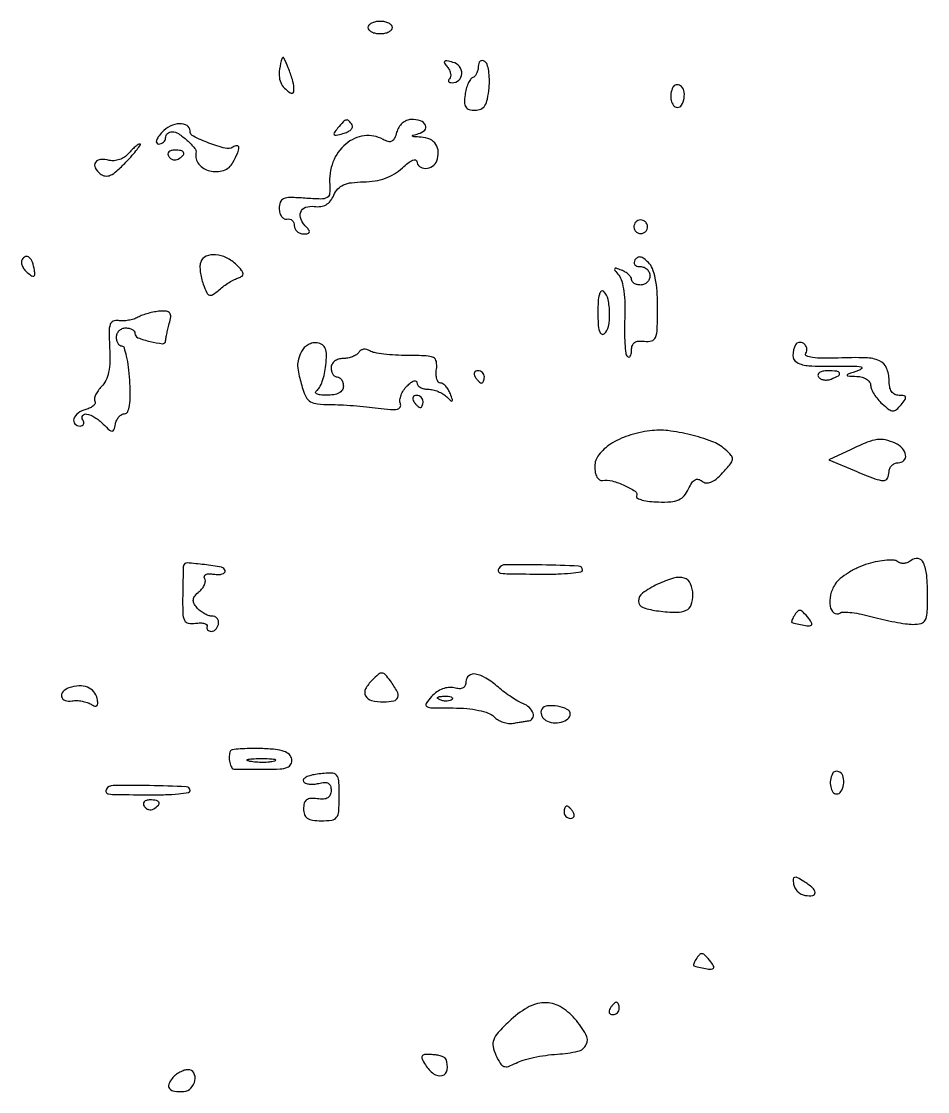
# Model space of a CAD drawing. Extents: x 0 to 5034, y 0 to 2560.
# Drawn here: x 2786.5 to 2934.3, y 0.4 to 175 of the extents above; entities that cross this region are included whole.
import ezdxf

# ---------------------------------------------------------------- set-up
doc = ezdxf.new("R2010")
doc.units = 0

msp = doc.modelspace()

# ---------------------------------------------------------------- linework, layer by layer
for points in [[(2843, 174, 0.191087), (2843.151477, 173.618118, 0.088204), (2843.5875, 173.29375, 0.068025), (2844.234582, 173.073693, 0.048028), (2845, 173, 0.048028), (2845.765418, 173.073693, 0.068025), (2846.4125, 173.29375, 0.088204), (2846.848523, 173.618118, 0.191087), (2847, 174, 0.191087), (2846.848523, 174.381882, 0.088204), (2846.4125, 174.70625, 0.068025), (2845.765418, 174.926307, 0.048028), (2845, 175, 0.048028), (2844.234582, 174.926307, 0.068025), (2843.5875, 174.70625, 0.088204), (2843.151477, 174.381882, 0.191087)], [(2828.993774, 169, 0.031251), (2828.592619, 167.231728, 0.069717), (2828.563172, 165.855688, 0.09234), (2828.898727, 164.778447, 0.098301), (2829.594896, 163.921243, 0.020969), (2830.316309, 163.37192, 0.192893), (2830.692146, 163.284809, 0.329471), (2830.900205, 163.494745, 0.048922), (2830.929715, 164.127555, 0.060801), (2830.688169, 165.512929, 0.021035), (2830.017268, 167.433121, 0.02161), (2829.302469, 169.027711, 0.680986)], [(2855.934173, 167.579316, -0.054018), (2856.286413, 167.047265, -0.069199), (2856.481374, 166.493801, -0.084569), (2856.496919, 166.004648, -0.163543), (2856.324657, 165.657991, 0.096381), (2856.155486, 165.407086, 0.241843), (2856.171232, 165.193285, 0.192895), (2856.366951, 165.047076, 0.065215), (2856.726345, 165, 0.185219), (2857.833047, 165.424528, 0.201128), (2858.323692, 166.463316, 0.181554), (2857.944709, 167.626803, 0.161618), (2856.873653, 168.32279, 0.016255), (2855.886794, 168.546862, 0.218432), (2855.535387, 168.46111, 0.382994), (2855.4894, 168.192919, 0.032767)], [(2861, 167.64235, -0.056954), (2860.932675, 167.053221, -0.059098), (2860.734273, 166.502232, -0.065662), (2860.441599, 166.069645, -0.12357), (2860.095398, 165.833333, 0.159358), (2859.723599, 165.539315, 0.042202), (2859.355062, 164.866757, 0.038407), (2859.044136, 163.988193, 0.031382), (2858.845398, 163.010946, 0.036985), (2858.766348, 161.77652, 0.141227), (2858.985072, 161.04512, 0.181171), (2859.519405, 160.646324, 0.069385), (2860.451996, 160.510946, 0.103133), (2861.416986, 160.706491, 0.151321), (2862.071324, 161.264191, 0.09323), (2862.492734, 162.323333, 0.023913), (2862.760095, 164.155076, 0.028296), (2862.818805, 165.602372, 0.036381), (2862.700776, 166.928568, 0.039552), (2862.443966, 167.975461, 0.17619), (2862.058099, 168.464093, 0.119347), (2861.655593, 168.595697, 0.186818), (2861.310817, 168.492457, 0.153059), (2861.078718, 168.158039, 0.075883)], [(2892.754232, 164.266312, 0.084697), (2892.436116, 163.221291, 0.082939), (2892.479003, 162.121909, 0.104464), (2892.84371, 161.288862, 0.234312), (2893.437328, 160.972506, 0.26629), (2894.162879, 161.360605, 0.1021), (2894.575922, 162.472687, 0.093314), (2894.533019, 163.735512, 0.201974), (2893.980032, 164.512341, 0.086456), (2893.629461, 164.652808, 0.102024), (2893.272696, 164.654687, 0.11056), (2892.965717, 164.518222, 0.11748)], [(2847.686964, 156.91095, -0.041615), (2847.337449, 155.919609, -0.168252), (2846.904322, 155.459797, -0.193165), (2846.319939, 155.401008, -0.057272), (2845.474998, 155.754054, 0.162771), (2842.388582, 156.339611, 0.143661), (2839.38851, 154.997739, 0.125682), (2837.310513, 152.054671, 0.112295), (2836.78357, 148.344383, -0.048086), (2836.7641, 146.904707, -0.245845), (2836.332203, 146.262089, -0.131604), (2835.346878, 146.025952, -0.011398), (2832.745098, 146.154276, 0.013333), (2830.359147, 146.262702, 0.099836), (2829.250644, 146.060683, 0.213644), (2828.714934, 145.50883, 0.093407), (2828.545455, 144.480391, 0.06026), (2828.652109, 143.741336, 0.090721), (2828.931392, 143.155177, 0.119548), (2829.333494, 142.811484, 0.170091), (2829.795455, 142.75, -0.111622), (2830.254565, 142.741881, -0.123741), (2830.646165, 142.534896, -0.117191), (2830.90793, 142.156359, -0.093192), (2831, 141.666667, 0.114247), (2831.11775, 141.158059, 0.100344), (2831.450417, 140.725, 0.093758), (2831.947812, 140.434386, 0.08566), (2832.533333, 140.333333, 0.040869), (2833.182251, 140.386463, 0.243856), (2833.445699, 140.583333, 0.267945), (2833.422886, 140.895595, 0.047255), (2833.033333, 141.366667, -0.089059), (2832.111423, 142.692064, -0.19478), (2832.056312, 143.906305, -0.230072), (2832.839091, 144.679342, -0.116783), (2834.25, 144.812858, 0.066759), (2835.302604, 144.807761, 0.098004), (2836.177476, 145.101439, 0.09659), (2836.883271, 145.710337, 0.063229), (2837.437485, 146.634704, -0.079574), (2838.104167, 147.668848, -0.104626), (2839.008508, 148.329424, -0.07637), (2840.323312, 148.693212, -0.025928), (2842.308086, 148.823688, 0.036373), (2844.184946, 148.986469, 0.047216), (2845.855487, 149.419422, 0.050281), (2847.329362, 150.128534, 0.051365), (2848.620601, 151.113299, -0.024805), (2849.535212, 151.890866, -0.058952), (2850.301052, 152.347045, -0.139223), (2850.787792, 152.417021, -0.375522), (2851, 152.174314, 0.235135), (2851.410132, 151.350412, 0.169175), (2852.40452, 151.02984, 0.13732), (2853.544762, 151.377877, 0.163745), (2854.245704, 152.25, 0.094601), (2854.486684, 153.70842, 0.141794), (2854.09965, 154.930967, 0.140758), (2853.1165, 155.763798, 0.092675), (2851.666667, 156.116001, -0.004697), (2850.501066, 156.189393, -0.225224), (2850.301973, 156.302155, -0.512795), (2850.349118, 156.437471, -0.00818), (2851.262243, 156.691683, 0.129959), (2852.283725, 157.267939, 0.331301), (2852.410556, 158.059617, 0.197571), (2851.574598, 158.763296, 0.077549), (2850.057614, 159, 0.104576), (2849.31692, 158.84337, 0.076537), (2848.607147, 158.388865, 0.072436), (2848.032921, 157.712407, 0.076006)], [(2838.065294, 157.578674, 0.019963), (2837.483502, 156.8178, 0.361312), (2837.506425, 156.533834, 0.255353), (2837.829763, 156.434951, 0.013137), (2838.931602, 156.692364, 0.045875), (2839.675547, 156.961789, 0.080158), (2840.215614, 157.330573, 0.122195), (2840.473271, 157.733869, 0.223332), (2840.429736, 158.11369, 0.050084), (2839.915917, 158.784477, 0.26591), (2839.490578, 158.914775, 0.150095), (2838.990372, 158.628048, 0.014904)], [(2809.438968, 156.932561, 0.028266), (2808.816411, 156.161198, 0.081267), (2808.511772, 155.546871, 0.205957), (2808.552583, 155.170654, 0.270445), (2808.845012, 155, 0.085274), (2809.286066, 155.075772, 0.093604), (2809.660722, 155.29375, 0.100386), (2809.911291, 155.618549, 0.114747), (2810, 156, -0.106313), (2810.082053, 156.381541, -0.099376), (2810.314732, 156.70625, -0.096076), (2810.662416, 156.923923, -0.09221), (2811.071429, 157, -0.147493), (2812.105375, 156.688217, -0.036389), (2813.523162, 155.591281, -0.034103), (2814.747312, 154.33231, -0.228386), (2814.960714, 153.510714, 0.227166), (2815.418627, 151.730799, 0.157736), (2817.208092, 150.610525, 0.142736), (2819.454374, 150.693911, 0.191993), (2820.995961, 151.992454, 0.017191), (2821.770486, 153.567524, 0.108016), (2821.953933, 154.439142, 0.436582), (2821.657172, 154.70998, 0.118058), (2820.976618, 154.485549, -0.205788), (2819.7263, 154.299566, -0.026246), (2817.07892, 155.149708, -0.024476), (2814.545259, 156.257391, -0.28477), (2814, 157.137123, 0.263063), (2813.511392, 158.001545, 0.14773), (2812.30712, 158.307146, 0.101699), (2810.748799, 157.913353, 0.096551)], [(2803.942301, 153.430477, -0.075181), (2803.308711, 152.865752, -0.060285), (2802.488058, 152.461722, -0.061471), (2801.613302, 152.271357, -0.087037), (2800.820852, 152.336597, 0.079265), (2799.396377, 152.476037, 0.233938), (2798.566455, 152.000598, 0.277072), (2798.522837, 151.135352, 0.097269), (2799.341439, 150.131594, 0.141122), (2800.133254, 149.78525, 0.139972), (2800.99078, 149.911521, 0.076273), (2802.046463, 150.598037, 0.019495), (2803.51752, 152.018287, 0.009284), (2804.573937, 153.16275, 0.017874), (2805.369173, 154.124122, 0.017476), (2805.889103, 154.851781, 0.598158), (2805.809536, 155, 0.151465), (2805.513873, 154.908332, 0.024429), (2805.028119, 154.538953, 0.025082), (2804.482407, 154.031443, 0.019697)], [(2810.510081, 152.983688, 0.090427), (2810.820631, 152.639411, 0.095498), (2811.22714, 152.434921, 0.099685), (2811.665803, 152.401101, 0.108373), (2812.069098, 152.542705, 0.050477), (2812.838655, 153.13314, 0.315493), (2812.933879, 153.592818, 0.25701), (2812.519563, 153.914842, 0.039415), (2811.440983, 154, 0.067432), (2810.890269, 153.925389, 0.140899), (2810.524436, 153.701458, 0.190788), (2810.397824, 153.36964, 0.136093)], [(2886.552786, 142.08541, 0.099038), (2886.401684, 141.679226, 0.097945), (2886.417584, 141.244476, 0.097945), (2886.597789, 140.848514, 0.099038), (2886.91459, 140.552786, 0.099038), (2887.320774, 140.401684, 0.097945), (2887.755524, 140.417584, 0.097945), (2888.151486, 140.597789, 0.099038), (2888.447214, 140.91459, 0.099038), (2888.598316, 141.320774, 0.097945), (2888.582416, 141.755524, 0.097945), (2888.402211, 142.151486, 0.099038), (2888.08541, 142.447214, 0.099038), (2887.679226, 142.598316, 0.097945), (2887.244476, 142.582416, 0.097945), (2886.848514, 142.402211, 0.099038)], [(2786.611146, 136.179838, 0.14929), (2786.4922, 135.727586, 0.082515), (2786.608881, 135.163196, 0.069725), (2786.935862, 134.575529, 0.057839), (2787.430717, 134.057499, 0.019148), (2788.164781, 133.494308, 0.231359), (2788.506105, 133.438726, 0.335379), (2788.675915, 133.671466, 0.032229), (2788.615318, 134.415248, 0.04703), (2788.295141, 135.725197, 0.12951), (2787.769411, 136.508192, 0.268114), (2787.174461, 136.62756, 0.174572)], [(2815.73839, 135.75, 0.088055), (2815.615911, 135.105861, 0.031251), (2815.663183, 134.165723, 0.029864), (2815.845648, 133.118051, 0.030925), (2816.150213, 132.112037, 0.020533), (2816.721207, 130.749605, 0.204925), (2817.172518, 130.346838, 0.23698), (2817.734704, 130.42664, 0.02752), (2818.768812, 131.231549, -0.022089), (2819.53309, 131.83987, -0.018204), (2820.397992, 132.421086, -0.018584), (2821.232229, 132.896654, -0.04576), (2821.883929, 133.164155, 0.079369), (2822.491495, 133.462489, 0.283684), (2822.654045, 133.843655, 0.140552), (2822.408217, 134.381065, 0.019279), (2821.5625, 135.294643, 0.081634), (2819.958797, 136.445584, 0.09568), (2818.156456, 136.942079, 0.123018), (2816.629564, 136.685037, 0.201579)], [(2886.559307, 136.095961, 0.118144), (2886.420011, 135.673326, 0.192487), (2886.529082, 135.317129, 0.153493), (2886.884929, 135.079527, 0.071148), (2887.440983, 135, -0.095165), (2888.036055, 134.885705, -0.09695), (2888.542039, 134.559375, -0.098802), (2888.880765, 134.072373, -0.103052), (2889, 133.5, -0.099038), (2888.885486, 132.927543, -0.097945), (2888.559375, 132.440625, -0.097945), (2888.072457, 132.114514, -0.099038), (2887.5, 132, -0.057609), (2886.926285, 132.066322, -0.076852), (2886.440625, 132.262322, -0.095748), (2886.115158, 132.552359, -0.164455), (2886, 132.893011, 0.148172), (2885.882557, 133.280616, 0.058677), (2885.517826, 133.708728, 0.05126), (2884.986565, 134.108853, 0.0442), (2884.358556, 134.415903, 0.012986), (2883.474335, 134.72912, 0.369306), (2883.266484, 134.642934, 0.288224), (2883.289709, 134.388571, 0.010109), (2883.933697, 133.57989, -0.11096), (2884.410649, 132.644907, -0.028651), (2884.738023, 130.973399, -0.026392), (2884.911799, 128.893293, -0.019219), (2884.893561, 126.571911, 0.011937), (2884.844852, 124.399311, 0.016677), (2884.912466, 122.4576, 0.013053), (2885.06209, 120.875007, 0.167807), (2885.31842, 120.348246, 0.208411), (2885.574781, 120.247496, 0.244097), (2885.799786, 120.374929, 0.10678), (2885.953165, 120.777642, 0.037805), (2886, 121.396192, -0.086911), (2886.131763, 122.148502, -0.159937), (2886.51085, 122.632976, -0.132661), (2887.162778, 122.853269, -0.052241), (2888.117447, 122.812858, 0.103446), (2889.277953, 122.881952, 0.238917), (2889.90854, 123.451598, 0.08412), (2890.184921, 124.820345, 0.007526), (2890.242447, 128.339286, 0.017268), (2890.154314, 130.989848, 0.033397), (2889.869905, 133.091018, 0.04254), (2889.404076, 134.673157, 0.103879), (2888.743324, 135.685247, 0.037197), (2888.024903, 136.30405, 0.113179), (2887.438002, 136.56003, 0.177635), (2886.957111, 136.479599, 0.12563)], [(2880.5, 127.535037, 0.014946), (2880.55655, 125.643696, 0.056917), (2880.760086, 124.482319, 0.170447), (2881.100008, 124.011032, 0.337231), (2881.535456, 124.029426, 0.174611), (2882.244056, 125.232364, 0.050761), (2882.42993, 127.40968, 0.050931), (2882.16755, 129.62201, 0.142344), (2881.422373, 130.977627, 0.408755), (2881.053275, 130.981073, 0.136409), (2880.75, 130.466921, 0.049367), (2880.556666, 129.292278, 0.016119)], [(2805.502138, 126.741258, -0.052635), (2804.80851, 126.443874, -0.033304), (2803.951453, 126.240234, -0.033254), (2803.072445, 126.151853, -0.051433), (2802.311766, 126.20446, 0.142915), (2801.463406, 126.108971, 0.219288), (2800.97146, 125.5735, 0.081316), (2800.788279, 124.353571, 0.010948), (2800.879641, 121.753863, -0.021664), (2800.910297, 119.516785, -0.04377), (2800.704541, 117.767782, -0.056756), (2800.261436, 116.421552, -0.08874), (2799.5661, 115.423243, 0.038753), (2798.99626, 114.757493, 0.050995), (2798.59333, 114.067531, 0.061048), (2798.400522, 113.454489, 0.186194), (2798.479561, 113.03307, -0.237948), (2798.509684, 112.685167, -0.116293), (2798.247038, 112.311281, -0.075236), (2797.714689, 111.965025, -0.042703), (2796.988753, 111.70731, 0.097136), (2795.746124, 111.107907, 0.150341), (2795.050196, 110.151907, 0.278451), (2795.22047, 109.362122, 0.206697), (2796.059017, 109, 0.108972), (2796.413961, 109.078288, 0.182303), (2796.6254, 109.29375, 0.161196), (2796.656512, 109.6179, 0.082592), (2796.5, 110, -0.282461), (2796.497922, 110.693389, -0.316129), (2797.101113, 110.956158, -0.090853), (2798.463351, 110.407728, -0.05542), (2799.821429, 109.321407, 0.010058), (2800.87706, 108.307398, 0.188479), (2801.298157, 108.142815, 0.330021), (2801.583549, 108.35421, 0.026367), (2801.823324, 109.321407, -0.064181), (2802.034859, 109.963016, -0.070872), (2802.39732, 110.506513, -0.08032), (2802.849421, 110.872727, -0.131167), (2803.323324, 110.998637, 0.295464), (2803.827983, 111.324548, 0.068176), (2804.128334, 112.343471, 0.040079), (2804.246585, 114.020488, 0.013117), (2804.15745, 116.498637, 0.015437), (2803.960644, 118.607425, 0.024879), (2803.648961, 120.383975, 0.022037), (2803.280573, 121.728168, 0.325639), (2802.90745, 122, -0.162094), (2802.561311, 122.115242, -0.096283), (2802.266564, 122.440625, -0.077655), (2802.067447, 122.92632, -0.058583), (2802, 123.5, -0.099038), (2802.114514, 124.072457, -0.097945), (2802.440625, 124.559375, -0.097945), (2802.927543, 124.885486, -0.099038), (2803.5, 125, -0.056963), (2804.073739, 124.934424, -0.07631), (2804.559375, 124.740495, -0.095371), (2804.884903, 124.453586, -0.166053), (2805, 124.116577, 0.309087), (2805.485776, 123.405827, 0.032892), (2807.498668, 122.77003, 0.035635), (2809.49566, 122.429402, 0.436466), (2810.013655, 122.888672, -0.04121), (2810.051446, 123.24828, -0.006082), (2810.196241, 123.965369, -0.006825), (2810.389638, 124.810141, -0.00582), (2810.616051, 125.695564, 0.035712), (2810.835434, 126.832643, 0.192313), (2810.676142, 127.429547, 0.210911), (2810.162232, 127.719911, 0.043465), (2809.097118, 127.732362, 0.028361), (2808.181397, 127.610881, 0.020105), (2807.171676, 127.375735, 0.020373), (2806.2226, 127.071981, 0.03995)], [(2832.172503, 121.163172, 0.04207), (2831.682871, 119.888142, 0.079117), (2831.546048, 118.796241, 0.051597), (2831.733054, 117.433242, 0.009724), (2832.377488, 115, 0.058136), (2832.917481, 113.70292, 0.137167), (2833.650315, 112.966953, 0.103769), (2834.799628, 112.601203, 0.025331), (2836.795955, 112.5, -0.01194), (2838.512638, 112.459, -0.006377), (2840.631609, 112.330623, -0.006344), (2842.792915, 112.144395, -0.009837), (2844.652077, 111.923396, 0.01246), (2846.711838, 111.689503, 0.071093), (2847.808798, 111.748572, 0.221219), (2848.265962, 112.082717, 0.221156), (2848.304949, 112.647698, -0.123109), (2848.229956, 113.262286, -0.059716), (2848.421543, 114.035618, -0.05389), (2848.829072, 114.838257, -0.052023), (2849.402873, 115.54573, -0.031885), (2850.017257, 116.086383, -0.085185), (2850.530844, 116.358969, -0.213052), (2850.852649, 116.326081, -0.268466), (2851, 116.071429, 0.16448), (2851.138189, 115.662716, 0.095742), (2851.52875, 115.314732, 0.076844), (2852.111541, 115.079572, 0.057598), (2852.8, 115, -0.058289), (2853.58137, 114.908599, -0.03877), (2854.441153, 114.632812, -0.038841), (2855.245528, 114.228721, -0.059703), (2855.859246, 113.75, 0.009992), (2856.538647, 113.10202, 0.377046), (2856.734694, 113.097977, 0.309425), (2856.79283, 113.307933, 0.008433), (2856.452257, 114.25, 0.044474), (2856.126642, 114.919535, 0.051532), (2855.700942, 115.485938, 0.05901), (2855.244492, 115.874653, 0.147951), (2854.830153, 116, -0.236984), (2854.489087, 116.171273, -0.090664), (2854.246972, 116.660938, -0.064211), (2854.136974, 117.388169, -0.04003), (2854.187142, 118.25, 0.076405), (2854.169138, 119.504365, 0.243758), (2853.680977, 120.153143, 0.102797), (2852.509666, 120.443107, 0.009451), (2849.5, 120.5, -0.014035), (2847.499107, 120.556178, -0.016805), (2845.62186, 120.725104, -0.015655), (2844.064511, 120.9679, -0.097722), (2843.319098, 121.266312, 0.083845), (2842.820562, 121.481995, 0.094869), (2842.300578, 121.508978, 0.102998), (2841.840553, 121.344904, 0.117879), (2841.510081, 121.016312, -0.110089), (2841.12997, 120.626554, -0.050526), (2840.496311, 120.298542, -0.046638), (2839.730041, 120.075299, -0.047606), (2838.940983, 120, 0.075715), (2838.199409, 119.887055, 0.089148), (2837.570164, 119.559375, 0.100726), (2837.149516, 119.07204, 0.128528), (2837, 118.5, 0.064853), (2837.074694, 117.926543, 0.082425), (2837.29375, 117.440625, 0.098894), (2837.618646, 117.115568, 0.148195), (2838, 117, -0.148195), (2838.381354, 116.884432, -0.098894), (2838.70625, 116.559375, -0.082425), (2838.925306, 116.073457, -0.064853), (2839, 115.5, -0.145727), (2838.810509, 114.863648, -0.124872), (2838.294219, 114.388902, -0.086259), (2837.435774, 114.101606, -0.039127), (2836.25, 114.015313, -0.023396), (2835.241125, 114.068178, -0.084989), (2834.624315, 114.238025, -0.314088), (2834.481023, 114.486066, -0.233455), (2834.649742, 114.765313, 0.129738), (2835.116496, 115.272245, 0.034619), (2835.564636, 116.284137, 0.032678), (2835.931054, 117.547117, 0.028634), (2836.149742, 118.90409, 0.023303), (2836.246084, 120.624659, 0.094534), (2836.059899, 121.652677, 0.158617), (2835.57149, 122.25383, 0.107371), (2834.738715, 122.567263, 0.090833), (2834.005214, 122.541494, 0.071211), (2833.25836, 122.261683, 0.070421), (2832.61225, 121.779359, 0.084748)], [(2912.754232, 122.266312, 0.112738), (2912.323083, 120.504196, 0.275244), (2912.964041, 119.389272, 0.115591), (2914.92087, 118.822978, 0.017736), (2919, 118.757425, -0.005188), (2922.06953, 118.785123, -0.04397), (2923.442934, 118.662241, -0.588806), (2923.535182, 118.39238, -0.128446), (2923, 118.041447, 0.00207), (2921.310687, 117.464631, 0.24953), (2921.160118, 117.302534, 0.474627), (2921.25166, 117.176137, 0.003355), (2922.75, 117.09968, -0.05748), (2923.610527, 116.961597, -0.074349), (2924.339063, 116.634184, -0.091153), (2924.828402, 116.17594, -0.160456), (2925, 115.654988, 0.100388), (2925.128479, 115.021524, 0.037575), (2925.545381, 114.211509, 0.035361), (2926.146161, 113.371989, 0.035867), (2926.856618, 112.629759, 0.02215), (2927.958894, 111.717654, 0.150466), (2928.615614, 111.479207, 0.193457), (2929.204055, 111.682472, 0.040843), (2929.979062, 112.474772, 0.019425), (2930.617263, 113.30756, 0.214376), (2930.695782, 113.710029, 0.30953), (2930.441687, 113.942393, 0.035115), (2929.622445, 114, -0.118689), (2928.931665, 114.166318, -0.128611), (2928.416167, 114.626127, -0.09858), (2928.10202, 115.390172, -0.04843), (2928, 116.440983, 0.099893), (2927.592454, 118.46054, 0.191609), (2926.451747, 119.620851, 0.097903), (2924.187552, 120.127419, 0.016429), (2919.719875, 120.091972, -0.011623), (2917.215418, 120.048026, -0.034315), (2915.499826, 120.175735, -0.066051), (2914.539948, 120.446375, -0.457908), (2914.41092, 120.855865, 0.093061), (2914.576149, 121.28442, 0.096338), (2914.571754, 121.738273, 0.099219), (2914.399228, 122.14684, 0.105356), (2914.08541, 122.447214, 0.076159), (2913.694606, 122.613157, 0.096446), (2913.303651, 122.635555, 0.111232), (2912.974193, 122.512816, 0.132806)], [(2860.5, 117, 0.029505), (2860.768994, 116.617226, 0.035638), (2861.066025, 116.29375, 0.038439), (2861.34829, 116.065539, 0.151918), (2861.559017, 116, 0.210953), (2861.727648, 116.07446, 0.081139), (2861.870461, 116.29375, 0.061769), (2861.967655, 116.617151, 0.042167), (2862, 117, 0.105053), (2861.918938, 117.381556, 0.099167), (2861.688914, 117.70625, 0.09642), (2861.345238, 117.923877, 0.093332), (2860.940983, 118, 0.108972), (2860.586039, 117.921712, 0.182303), (2860.3746, 117.70625, 0.161196), (2860.343488, 117.3821, 0.082592)], [(2916.473008, 117.043674, 0.126981), (2916.809536, 116.720854, 0.081026), (2917.321649, 116.533742, 0.072258), (2917.926665, 116.506898, 0.066719), (2918.532025, 116.650663, 0.027681), (2919.769457, 117.205874, 0.395517), (2919.917133, 117.622791, 0.275668), (2919.476999, 117.936989, 0.020503), (2917.940983, 118, 0.045552), (2917.193244, 117.931736, 0.099152), (2916.660421, 117.719079, 0.177225), (2916.42542, 117.405148, 0.214542)], [(2850.5, 113, 0.029505), (2850.768994, 112.617226, 0.035638), (2851.066025, 112.29375, 0.038439), (2851.34829, 112.065539, 0.151918), (2851.559017, 112, 0.210953), (2851.727648, 112.07446, 0.081139), (2851.870461, 112.29375, 0.061769), (2851.967655, 112.617151, 0.042167), (2852, 113, 0.105053), (2851.918938, 113.381556, 0.099167), (2851.688914, 113.70625, 0.09642), (2851.345238, 113.923877, 0.093332), (2850.940983, 114, 0.108972), (2850.586039, 113.921712, 0.182303), (2850.3746, 113.70625, 0.161196), (2850.343488, 113.3821, 0.082592)], [(2889, 108.218535, 0.045102), (2885.464636, 107.41611, 0.065056), (2882.571436, 106.042505, 0.08249), (2880.657381, 104.302518, 0.168671), (2880, 102.409246, 0.045046), (2880.087818, 101.436478, 0.079707), (2880.355221, 100.678469, 0.115626), (2880.760119, 100.224611, 0.194929), (2881.25, 100.111412, -0.103659), (2882.843765, 100.033832, -0.043693), (2884.873292, 99.310086, -0.042114), (2886.576225, 98.348443, -0.347785), (2886.824167, 97.555795, 0.387093), (2886.954298, 97.22268, 0.049775), (2887.736737, 96.927948, 0.037666), (2888.918644, 96.706178, 0.020776), (2890.386002, 96.605303, 0.02504), (2892.416397, 96.651968, 0.084617), (2893.700024, 96.968654, 0.114881), (2894.586911, 97.628253, 0.068929), (2895.292956, 98.742184, -0.036028), (2895.826014, 99.719546, -0.120266), (2896.351783, 100.219345, -0.189857), (2896.900676, 100.29975, -0.116251), (2897.494371, 100.004672, 0.145087), (2898.158886, 99.72014, 0.124566), (2898.915364, 99.820163, 0.079695), (2899.799482, 100.34817, 0.029805), (2900.852935, 101.343456, 0.014568), (2902.151323, 102.80882, 0.148327), (2902.465172, 103.54822, 0.210682), (2902.254463, 104.209699, 0.033608), (2901.265518, 105.187897, 0.087391), (2899.102613, 106.479724, 0.030468), (2895.628096, 107.566523, 0.030892), (2891.93906, 108.239609, 0.063022)], [(2921.831542, 105.194506), (2918.163084, 103.456875), (2922.342049, 101.728437, 0.00694), (2925.705742, 100.391565, 0.081194), (2927.084468, 100.108657, 0.286353), (2927.742792, 100.483343, 0.124535), (2928, 101.5, -0.099038), (2928.114514, 102.072457, -0.097945), (2928.440625, 102.559375, -0.097945), (2928.927543, 102.885486, -0.099038), (2929.5, 103, 0.196445), (2930.421819, 103.376711, 0.242298), (2930.709679, 104.246918, 0.151679), (2930.168718, 105.346973, 0.097113), (2929, 106.179715, 0.049141), (2927.412139, 106.718744, 0.091666), (2926.059858, 106.781317, 0.062856), (2924.456742, 106.351198, 0.013672)], [(2924.576256, 86.522038, 0.03586), (2922.968572, 85.918594, 0.03113), (2921.382485, 85.066459, 0.032387), (2920.041563, 84.109169, 0.075118), (2919.21378, 83.195449, 0.089143), (2918.455628, 81.443053, 0.097694), (2918.389522, 79.593986, 0.185619), (2919.000638, 78.541577, 0.317908), (2919.969864, 78.481375, -0.145984), (2920.595544, 78.65027, -0.021434), (2921.920022, 78.558569, -0.022688), (2923.518693, 78.304914, -0.017729), (2925.226927, 77.890179, 0.011833), (2927.038397, 77.427696, 0.010424), (2928.947687, 77.029806, 0.010531), (2930.684613, 76.743179, 0.030886), (2931.892857, 76.645422, 0.065615), (2933.223835, 76.795201, 0.213328), (2933.90714, 77.329312, 0.10989), (2934.219348, 78.465886, 0.012295), (2934.285714, 81.164344, 0.020722), (2934.140385, 84.669415, 0.086611), (2933.608375, 86.70473, 0.249853), (2932.724035, 87.380722, 0.217249), (2931.587179, 87.072352, -0.072611), (2931.045776, 86.742084, -0.076897), (2930.443052, 86.588634, -0.084689), (2929.873503, 86.630382, -0.120769), (2929.426206, 86.864683, 0.168526), (2928.826637, 87.110421, 0.031408), (2927.619473, 87.101083, 0.030507), (2926.146445, 86.906214, 0.023721)], [(2812.927973, 86.25, 0.061751), (2812.898075, 86.055778, 0.00064), (2812.859328, 84.678125, 0.002047), (2812.823169, 83.088617, 0.001327), (2812.793752, 81.25, 0.010291), (2812.814081, 78.441154, 0.103714), (2813.084678, 77.308492, 0.243163), (2813.705329, 76.834186, 0.080475), (2814.887388, 76.81662, -0.033855), (2815.695529, 76.879833, -0.067523), (2816.330826, 76.800351, -0.120283), (2816.698119, 76.600308, -0.296892), (2816.772207, 76.31662, 0.118092), (2816.745191, 76.005635, 0.142026), (2816.867264, 75.739882, 0.128086), (2817.125358, 75.56208, 0.087336), (2817.478055, 75.5, 0.120684), (2817.865417, 75.594879, 0.085623), (2818.222698, 75.867188, 0.077784), (2818.496003, 76.272329, 0.073252), (2818.639571, 76.75, 0.103868), (2818.610328, 77.226733, 0.114477), (2818.390476, 77.632812, 0.113062), (2818.011644, 77.904093, 0.099395), (2817.533961, 78, -0.084879), (2816.958021, 78.09848, -0.043755), (2816.290214, 78.401651, -0.041828), (2815.639556, 78.84414, -0.049351), (2815.110114, 79.367321, -0.059251), (2814.639959, 80.093834, -0.149946), (2814.541811, 80.708569, -0.138208), (2814.804026, 81.305287, -0.047377), (2815.476658, 81.980628, 0.055066), (2816.006419, 82.529095, 0.067795), (2816.361215, 83.144976, 0.081135), (2816.495599, 83.731188, 0.155486), (2816.379679, 84.194684, -0.21464), (2816.335355, 84.531853, -0.220683), (2816.558806, 84.783278, -0.103448), (2817.088534, 84.892687, -0.039199), (2817.845241, 84.831377, 0.039859), (2818.621766, 84.769492, 0.074887), (2819.242757, 84.863121, 0.123681), (2819.61406, 85.08835, 0.255814), (2819.704552, 85.404779, 0.300687), (2819.129086, 85.956439, 0.014006), (2816.327743, 86.385828, 0.013628), (2813.510642, 86.659468, 0.354943)], [(2864.344738, 85.75, 0.243578), (2864.30826, 85.264511, 0.266162), (2864.682283, 84.981545, 0.028863), (2865.99526, 84.889874, 0.000862), (2871.5, 84.833333, 0.010313), (2873.992205, 84.863436, 0.017076), (2876.090768, 85.003937, 0.011134), (2877.756836, 85.210355, 0.372009), (2878.000486, 85.492126, 0.402119), (2877.364302, 86.156159, 0.005817), (2871.392897, 86.338435, 0.006558), (2865.451088, 86.372699, 0.258167)], [(2890.25, 83.18403, 0.042876), (2887.783292, 81.738964, 0.251992), (2887.137783, 80.440845, 0.30971), (2887.903855, 79.396598, 0.055298), (2890.390687, 78.822968, 0.021587), (2893.358125, 78.605806, 0.118481), (2894.918916, 78.93192, 0.201933), (2895.724418, 79.831193, 0.083176), (2896, 81.476345, 0.101307), (2895.632105, 83.273451, 0.223161), (2894.60968, 84.184429, 0.145085), (2892.863142, 84.185359, 0.039172)], [(2912.5, 78, 0.024465), (2912.285131, 77.610999, 0.044078), (2912.154287, 77.271275, 0.062476), (2912.115545, 77.022916, 0.353185), (2912.190983, 76.923489, 0.009465), (2914.352713, 76.431485, 0.110428), (2915.213243, 76.444488, 0.46087), (2915.398728, 76.80783, 0.075397), (2914.933363, 77.580293, 0.015231), (2913.994387, 78.644027, 0.16301), (2913.494248, 78.913356, 0.261772), (2913.059937, 78.759111, 0.041002)], [(2843.673135, 67.530277, 0.07497), (2842.62191, 66.105735, 0.249149), (2842.624477, 64.979251, 0.214668), (2843.593666, 64.231327, 0.058649), (2845.559017, 64, 0.04863), (2847.22404, 64.162324, 0.27113), (2847.869834, 64.733195, 0.209215), (2847.776593, 65.710603, 0.030956), (2846.682326, 67.419768, 0.024625), (2845.844794, 68.454175, 0.203813), (2845.309399, 68.705461, 0.187304), (2844.730518, 68.504843, 0.020371)], [(2859, 67.294885, -0.099981), (2858.872503, 66.663651, -0.173928), (2858.515234, 66.274734, -0.1344), (2857.913092, 66.142498, -0.051234), (2857.056817, 66.274891, 0.088654), (2856.153313, 66.346355, 0.066074), (2855.177751, 66.118069, 0.061454), (2854.228206, 65.618187, 0.057037), (2853.401829, 64.891522, 0.037984), (2852.515256, 63.748317, 0.440818), (2852.638573, 63.258597, 0.119516), (2853.51056, 63.030522, 0.004481), (2856.916441, 63, -0.02132), (2859.153554, 62.904566, -0.031136), (2861.103858, 62.614754, -0.035716), (2862.643981, 62.169929, -0.10863), (2863.556556, 61.586301, 0.065189), (2864.227968, 61.070355, 0.049655), (2865.073412, 60.686925, 0.050619), (2865.955648, 60.484631, 0.078417), (2866.735128, 60.50979, -0.003242), (2867.465821, 60.644488, -0.003193), (2868.201881, 60.770404, -0.003138), (2868.848186, 60.87256, -0.012207), (2869.25, 60.923489, 0.246153), (2869.875093, 61.336949, 0.211463), (2869.944251, 62.130529, 0.12392), (2869.333765, 63.069599, 0.095631), (2868.293361, 63.717668, -0.03965), (2867.478878, 64.106764, -0.015139), (2866.409891, 64.76984, -0.014881), (2865.287123, 65.563349, -0.017678), (2864.278103, 66.379886, 0.038738), (2862.259403, 67.877456, 0.097602), (2860.557902, 68.530055, 0.210682), (2859.473536, 68.260507, 0.232)], [(2794.25, 66.271617, 0.11262), (2793.268625, 65.654252, 0.260063), (2793.03886, 64.84338, 0.26665), (2793.607174, 64.238098, 0.115197), (2794.75, 64.162183, -0.050068), (2795.518632, 64.210672, -0.035139), (2796.381364, 64.117743, -0.035578), (2797.203485, 63.908979, -0.060056), (2797.846132, 63.606612, 0.048881), (2798.462691, 63.299557, 0.285871), (2798.802611, 63.365817, 0.223929), (2798.948528, 63.730296, 0.03324), (2798.846132, 64.537095, 0.129934), (2798.303926, 65.656349, 0.125756), (2797.273511, 66.378153, 0.105024), (2795.860957, 66.593926, 0.069998)], [(2856.729167, 64.395833, -0.126455), (2856.402231, 64.202593, -0.060344), (2855.916927, 64.123424, -0.05415), (2855.359369, 64.160852, -0.051402), (2854.8125, 64.316886, -0.054073), (2854.395823, 64.538436, -0.470617), (2854.37858, 64.720685, -0.168741), (2854.670344, 64.862007, -0.018894), (2855.416667, 64.921053, -0.028489), (2856.112848, 64.910055, -0.077125), (2856.592839, 64.799335, -0.208169), (2856.77538, 64.614691, -0.296942)], [(2871.372881, 62.794317, 0.12566), (2871.232085, 62.344842, 0.100778), (2871.306754, 61.841678, 0.090104), (2871.586803, 61.361426, 0.077549), (2872.031201, 60.980717, 0.115422), (2873.192723, 60.590965, 0.085968), (2874.545242, 60.696127, 0.100806), (2875.61489, 61.212884, 0.234095), (2876, 61.990357, 0.288896), (2875.501111, 62.781733, 0.068559), (2873.946179, 63.277998, 0.066045), (2872.263023, 63.345586, 0.235583)], [(2820.588588, 56, 0.093095), (2820.385684, 55.117667, 0.064433), (2820.476239, 54.094921, 0.073154), (2820.789481, 53.270353, 0.271839), (2821.25, 53), (2823.07557, 53), (2826.411516, 53, 0.01455), (2828.68242, 53.066099, 0.078641), (2829.884244, 53.328743, 0.181734), (2830.45071, 53.837376, 0.157617), (2830.584018, 54.628512, 0.161904), (2830.193701, 55.403127, 0.11218), (2829.35584, 55.927955, 0.061184), (2827.913413, 56.241369, 0.016569), (2825.575955, 56.378512, 0.009912), (2823.732346, 56.388919, 0.015394), (2822.143684, 56.317438, 0.009623), (2820.851384, 56.194307, 0.267326)], [(2827.761659, 54.31292, -0.041951), (2826.934218, 54.169017, -0.020826), (2825.869594, 54.119272, -0.020511), (2824.754739, 54.159391, -0.028254), (2823.761659, 54.292739, -0.082665), (2823.319562, 54.45659, -0.67161), (2823.339362, 54.605813, -0.053901), (2824.071102, 54.715166, -0.008901), (2825.5, 54.747817, -0.009782), (2826.938425, 54.726931, -0.038992), (2827.814362, 54.62839, -0.417468), (2827.916221, 54.476221, -0.285845)], [(2834.733045, 52.203907, 0.0307), (2833.708558, 52.013609, 0.059442), (2832.931032, 51.717585, 0.101147), (2832.506807, 51.37162, 0.319949), (2832.484041, 51.025822, 0.163286), (2832.825757, 50.741771, 0.061368), (2833.437051, 50.587499, 0.052422), (2834.197835, 50.572375, 0.042753), (2835.000996, 50.710511, -0.04819), (2835.921962, 50.858637, -0.148003), (2836.530253, 50.715757, -0.182769), (2836.880546, 50.286695, -0.080957), (2837, 49.553773, -0.095082), (2836.859434, 48.821274, -0.16286), (2836.461647, 48.350988, -0.125369), (2835.772385, 48.14049, -0.046315), (2834.75, 48.187142, 0.046417), (2833.672958, 48.236067, 0.146446), (2832.998352, 47.998801, 0.169554), (2832.62321, 47.457296, 0.06759), (2832.5, 46.55, 0.08505), (2832.660397, 45.61387, 0.161916), (2833.123932, 45.017143, 0.115162), (2833.982881, 44.693826, 0.032685), (2835.416667, 44.6, 0.035229), (2837.107788, 44.7193, 0.192937), (2837.886261, 45.167143, 0.149204), (2838.250792, 46.103274, 0.018781), (2838.333333, 48.3, 0.012298), (2838.263761, 51.12817, 0.175718), (2837.879986, 52.043337, 0.220083), (2837.037701, 52.392102, 0.020401)], [(2918.754232, 52.266312, 0.084697), (2918.436116, 51.221291, 0.082939), (2918.479003, 50.121909, 0.104464), (2918.84371, 49.288862, 0.234312), (2919.437328, 48.972506, 0.26629), (2920.162879, 49.360605, 0.1021), (2920.575922, 50.472687, 0.093314), (2920.533019, 51.735512, 0.201974), (2919.980032, 52.512341, 0.086456), (2919.629461, 52.652808, 0.102024), (2919.272696, 52.654687, 0.11056), (2918.965717, 52.518222, 0.11748)], [(2800.344738, 49.75, 0.243578), (2800.30826, 49.264511, 0.266162), (2800.682283, 48.981545, 0.028863), (2801.99526, 48.889874, 0.000862), (2807.5, 48.833333, 0.010313), (2809.992205, 48.863436, 0.017076), (2812.090768, 49.003937, 0.011134), (2813.756836, 49.210355, 0.372009), (2814.000486, 49.492126, 0.402119), (2813.364302, 50.156159, 0.005817), (2807.392897, 50.338435, 0.006558), (2801.451088, 50.372699, 0.258167)], [(2806.510081, 46.983688, 0.090427), (2806.820631, 46.639411, 0.095498), (2807.22714, 46.434921, 0.099685), (2807.665803, 46.401101, 0.108373), (2808.069098, 46.542705, 0.050477), (2808.838655, 47.13314, 0.315493), (2808.933879, 47.592818, 0.25701), (2808.519563, 47.914842, 0.039415), (2807.440983, 48, 0.067432), (2806.890269, 47.925389, 0.140899), (2806.524436, 47.701458, 0.190788), (2806.397824, 47.36964, 0.136093)], [(2875, 46, 0.105053), (2875.081062, 45.618444, 0.099167), (2875.311086, 45.29375, 0.09642), (2875.654762, 45.076123, 0.093332), (2876.059017, 45, 0.108972), (2876.413961, 45.078288, 0.182303), (2876.6254, 45.29375, 0.161196), (2876.656512, 45.6179, 0.082592), (2876.5, 46, 0.029505), (2876.231006, 46.382774, 0.035638), (2875.933975, 46.70625, 0.038439), (2875.65171, 46.934461, 0.151918), (2875.440983, 47, 0.210953), (2875.272352, 46.92554, 0.081139), (2875.129539, 46.70625, 0.061769), (2875.032345, 46.382849, 0.042167)], [(2912.429172, 34.281622, 0.091), (2912.644939, 33.645949, 0.072211), (2913.086257, 33.068906, 0.07152), (2913.678333, 32.636375, 0.08581), (2914.333129, 32.421612, 0.072188), (2915.563467, 32.41964, 0.40278), (2915.931892, 32.891934, 0.195877), (2915.507313, 33.687587, 0.03389), (2914.096043, 34.707947, 0.015919), (2913.050414, 35.315571, 0.188427), (2912.593136, 35.37168, 0.337719), (2912.376808, 35.098072, 0.040862)], [(2896.5, 22, 0.024465), (2896.285131, 21.610999, 0.044078), (2896.154287, 21.271275, 0.062476), (2896.115545, 21.022916, 0.353185), (2896.190983, 20.923489, 0.009465), (2898.352713, 20.431485, 0.110428), (2899.213243, 20.444488, 0.46087), (2899.398728, 20.80783, 0.075397), (2898.933363, 21.580293, 0.015231), (2897.994387, 22.644027, 0.16301), (2897.494248, 22.913356, 0.261772), (2897.059937, 22.759111, 0.041002)], [(2866.039251, 11.887075, 0.016645), (2864.244399, 10.053706, 0.092949), (2863.521623, 8.890883, 0.14213), (2863.424042, 7.789822, 0.058454), (2863.886589, 6.349565, 0.029884), (2864.576134, 5.048277, 0.165179), (2865.175627, 4.547043, 0.180141), (2865.92565, 4.537662, 0.036878), (2867.158042, 5.084581, -0.05223), (2868.301405, 5.550604, -0.01797), (2870.035911, 5.987461, -0.017633), (2871.997063, 6.335287, -0.019524), (2873.91239, 6.529837, 0.03991), (2877.246477, 7.006358, 0.226701), (2878.616033, 8.086068, 0.24966), (2878.562941, 9.744979, 0.047171), (2876.753593, 12.303229, 0.086846), (2874.336573, 14.288691, 0.139201), (2871.759837, 14.913263, 0.122468), (2868.999577, 14.111929, 0.059184)], [(2882.5, 14, 0.082592), (2882.343488, 13.6179, 0.161196), (2882.3746, 13.29375, 0.182303), (2882.586039, 13.078288, 0.108972), (2882.940983, 13, 0.093332), (2883.345238, 13.076123, 0.09642), (2883.688914, 13.29375, 0.099167), (2883.918938, 13.618444, 0.105053), (2884, 14, 0.042167), (2883.967655, 14.382849, 0.061769), (2883.870461, 14.70625, 0.081139), (2883.727648, 14.92554, 0.210953), (2883.559017, 15, 0.151918), (2883.34829, 14.934461, 0.038439), (2883.066025, 14.70625, 0.035638), (2882.768994, 14.382774, 0.029505)], [(2852.371149, 4.777304, 0.094698), (2853.720507, 3.320361, 0.228138), (2855.128708, 3.054956, 0.301058), (2855.932459, 3.964683, 0.122848), (2855.75, 5.684527, 0.185011), (2855.514786, 5.954856, 0.042992), (2854.950864, 6.195227, 0.038732), (2854.210352, 6.376107, 0.029609), (2853.380602, 6.461831, 0.025964), (2852.25318, 6.452621, 0.247592), (2851.854829, 6.210846, 0.252811), (2851.834243, 5.749827, 0.026913)], [(2811.073886, 2.589028, 0.084518), (2810.510586, 1.614466, 0.277172), (2810.642106, 0.912899, 0.182711), (2811.436969, 0.495766, 0.041388), (2812.986305, 0.435134, 0.197051), (2814.136607, 0.966493, 0.13901), (2814.792633, 2.249381, 0.178719), (2814.59894, 3.470916, 0.271339), (2813.695769, 4, 0.079326), (2813.054896, 3.89768, 0.044294), (2812.327103, 3.585527, 0.042805), (2811.629086, 3.128946, 0.053364)]]:
    msp.add_lwpolyline(points, format="xyb", close=True)

doc.saveas('drawing.dxf')
